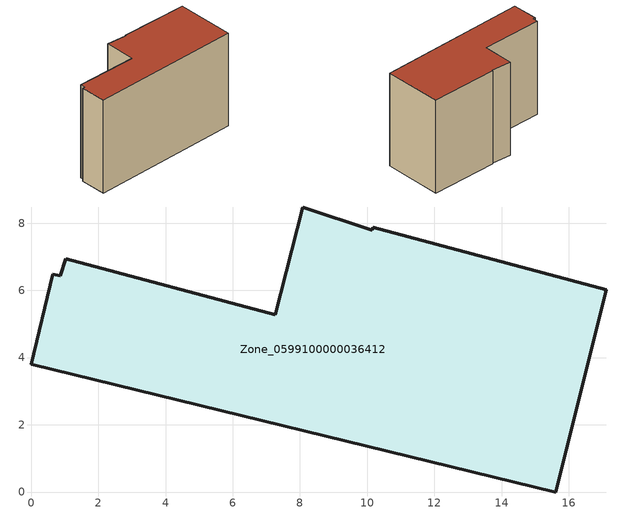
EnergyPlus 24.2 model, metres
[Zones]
Zone_0599100000036412
 floor ground (C_G): 15.62,0 0,3.8 0.65,6.48 0.87,6.43 1.03,6.94 7.27,5.28 8.09,8.48 10.15,7.79 10.17,7.87 17.12,6.02 z0
 wall outside (C_F): 10.17,7.87 10.15,7.79 8.09,8.48 7.27,5.28 1.03,6.94 0.87,6.43 0.65,6.48 0,3.8 15.62,0 17.12,6.02 10.17,7.87 z0:10.42
 roof outside (C_R): 0.87,6.43 0.65,6.48 0,3.8 15.62,0 17.12,6.02 10.17,7.87 10.15,7.79 8.09,8.48 7.27,5.28 1.03,6.94 z10.42
[BUILDING]
Pand.0599100000036412: North Axis=0; Terrain=City; Loads Convergence Tolerance Value=0.04; Temperature Convergence Tolerance Value=0.4; Solar Distribution=FullExterior; Maximum Number of Warmup Days=25; Minimum Number of Warmup Days=1
[Site:Location]
Rotterdam.The.Hague.AP_ZH_NLD Design_Conditions: Latitude=51.96; Longitude=4.45; Time Zone=1; Elevation=-4.5
[SITE:GROUNDTEMPERATURE:BUILDINGSURFACE]
18, 18, 18, 18, 18, 18, 18, 18, 18, 18, 18, 18
[MATERIAL] Thermal Absorptance=0.9; Solar Absorptance=0.7; Visible Absorptance=0.7
Name | Roughness | Thickness | Conductivity | Density | Specific Heat
G.TI.1946 | MediumSmooth | 0.15 | 1 | 540 | 1210
F.TI.1946 | Rough | 0.3 | 0.857143 | 1920 | 840
R.TI.1946 | MediumRough | 0.2 | 0.1 | 1500 | 1000
[CONSTRUCTION]
C_G: G.TI.1946
C_F: F.TI.1946
C_R: R.TI.1946
[ZONE]
Zone_0599100000036412: Type=1; Multiplier=1; Ceiling Height=Autocalculate; Volume=Autocalculate; Floor Area=autocalculate; Part of Total Floor Area=Yes
[ZONEINFILTRATION:DESIGNFLOWRATE]
Infil_Zone_0599100000036412: Zone or ZoneList or Space or SpaceList=Zone_0599100000036412; Schedule=AlwaysOn; Design Flow Rate Calculation Method=Flow/Area; Flow Rate per Floor Area=0.003; Constant Term Coefficient=1; Temperature Term Coefficient=0; Velocity Term Coefficient=0; Velocity Squared Term Coefficient=0
[HVACTEMPLATE:ZONE:IDEALLOADSAIRSYSTEM]
Zone_0599100000036412: Maximum Heating Supply Air Temperature=50; Minimum Cooling Supply Air Temperature=13; Maximum Heating Supply Air Humidity Ratio=0.0156; Minimum Cooling Supply Air Humidity Ratio=0.0077; Heating Limit=NoLimit; Cooling Limit=NoLimit; Dehumidification Control Type=ConstantSensibleHeatRatio; Cooling Sensible Heat Ratio=0.7; Dehumidification Setpoint=60; Humidification Control Type=None; Humidification Setpoint=30; Outdoor Air Method=None; Outdoor Air Flow Rate per Person=0.00944; Outdoor Air Flow Rate per Zone Floor Area=0; Outdoor Air Flow Rate per Zone=0; Demand Controlled Ventilation Type=None; Outdoor Air Economizer Type=NoEconomizer; Heat Recovery Type=None; Sensible Heat Recovery Effectiveness=0.7; Latent Heat Recovery Effectiveness=0.65
[ZONECONTROL:THERMOSTAT]
ThermostatControl_Zone_0599100000036412: Zone or ZoneList=Zone_0599100000036412; Control Type Schedule=DualSetpointControlType; Control 1=Thermostat_Zone_0599100000036412; Temperature Difference Between Cutout And Setpoint=0
[THERMOSTATSETPOINT:DUALSETPOINT]
Thermostat_Zone_0599100000036412: Heating Setpoint Temperature Schedule=HeatingSetpoint_Zone_0599100000036412; Cooling Setpoint Temperature Schedule=CoolingSetpoint_Zone_0599100000036412
[SCHEDULE:COMPACT]
HeatingSetpoint_Zone_0599100000036412: Through: 12/31, For: AllDays, Until: 24:00, 21
CoolingSetpoint_Zone_0599100000036412: Through: 12/31, For: AllDays, Until: 24:00, 24
DualSetpointControlType: Through: 12/31, For: AllDays, Until: 24:00, 4
AlwaysOn: Through: 12/31, For: AllDays, Until: 24:00, 1
